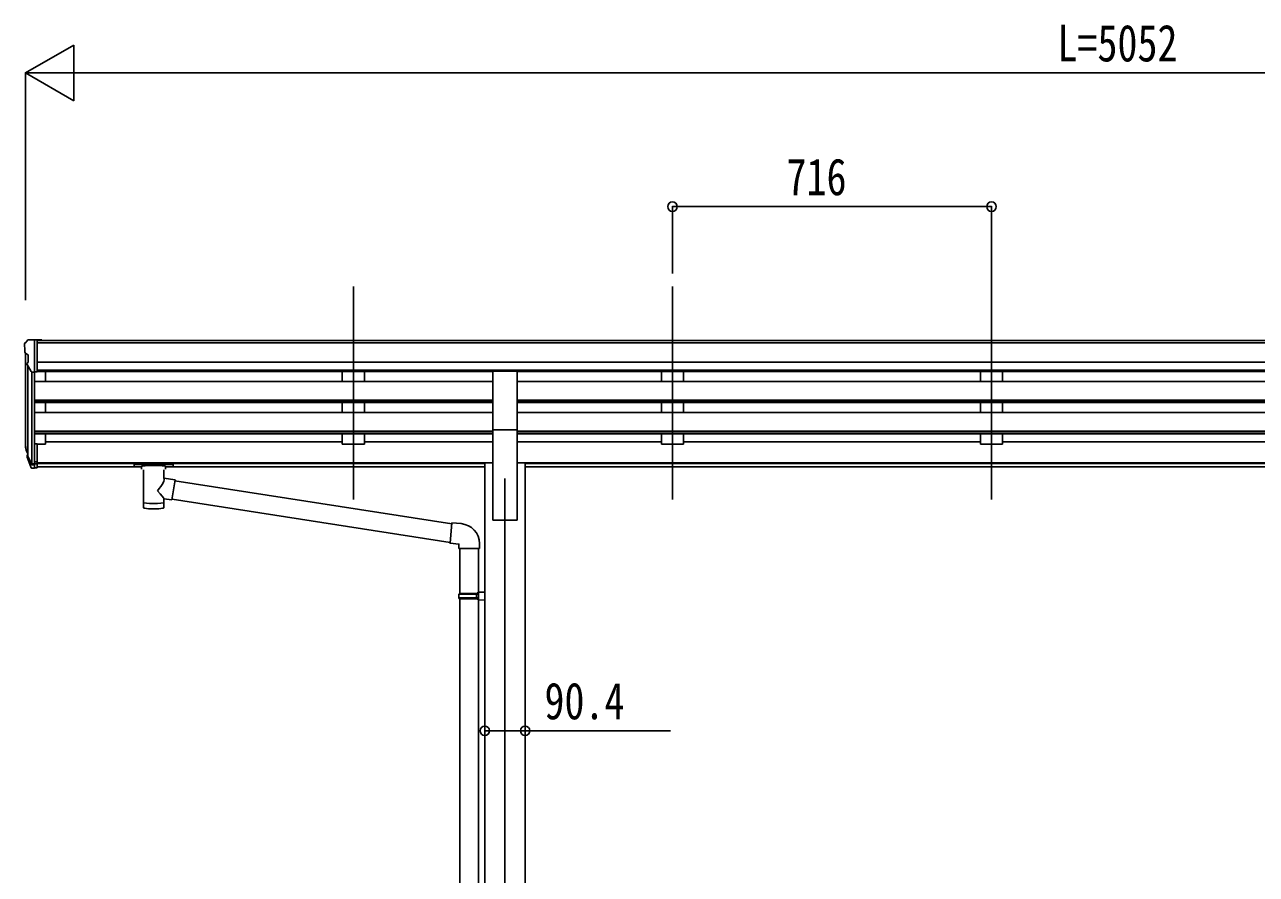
# Model space of a CAD drawing. Units: millimetres, scale not verified. Extents: x -10512 to 10512, y -7425 to 7425.
# Drawn here: x -2462 to 302, y -1935 to -29 of the extents above; entities that cross this region are included whole.
import ezdxf
from ezdxf.enums import TextEntityAlignment as Align

# ---------------------------------------------------------------- set-up
doc = ezdxf.new("R2010")
doc.units = ezdxf.units.MM
doc.header["$LTSCALE"] = 30
for name, color, linetype in [('0-3_YKK_12', 2, 'Continuous'), ('0-4_YKK_13', 4, 'Continuous'), ('0-5_YKK_A1', 4, 'Continuous'), ('0-6_YKK_D', 6, 'Continuous')]:
    doc.layers.add(name, color=color, linetype=linetype)
doc.styles.add('ＭＳ ゴシック', font='')
doc.styles.get('ＭＳ ゴシック').set_extended_font_data('MS Gothic')

msp = doc.modelspace()

# ---------------------------------------------------------------- linework, layer by layer
at = {"layer": '0-3_YKK_12'}
for p, q in [((-1724.05, -616.34), (-1724.05, -1093.86)), ((-1008.05, -616.34), (-1008.05, -1093.86)), ((-292.05, -616.34), (-292.05, -1093.86)), ((-1384.05, -1047.18), (-1384.05, -3790.75))]:
    msp.add_line(p, q, dxfattribs=at)
at = {"layer": '0-4_YKK_13'}
for p, q in [((-2462.05, -745.12), (-2462.05, -745.75)), ((-2455.14, -736.31), (-2459.2, -742.12)), ((-2452.05, -735.75), (-2454.38, -735.89)), ((-2452.05, -735.75), (-2433.55, -735.75)), ((-2440.05, -808.73), (-2440.05, -735.75)), ((-2433.55, -735.75), (-2423.55, -735.83)), ((-2433.55, -807.73), (-2433.55, -735.75)), ((-2423.55, -737.35), (-2423.55, -735.83)), ((-2459.51, -766.93), (-2454.2, -770)), ((-2454.05, -770.26), (-2454.05, -786.54)), ((-2447.67, -806.92), (-2456.67, -791.32)), ((-2440.05, -808.73), (-2445.26, -808.41)), ((-2433.55, -807.73), (-2440.05, -807.73)), ((-1411.55, -938.17), (-1411.55, -806.38)), ((-1411.55, -806.38), (-1356.55, -806.38)), ((-1356.55, -938.17), (-1356.55, -806.38)), ((-1411.55, -938.17), (-1356.55, -938.17)), ((-2458.95, -983.66), (-2455.08, -991.61)), ((-2458.35, -982.28), (-2455.08, -989.34)), ((-2456.64, -994.93), (-2456.3, -999.34)), ((-2440.05, -969.47), (-2440.05, -1024.24)), ((-2433.55, -969.47), (-2440.05, -969.47)), ((-2433.55, -969.47), (-2433.55, -1023.5)), ((-2456.3, -999.34), (-2447.49, -1022.89)), ((-2455.68, -998.77), (-2447.49, -1014.95)), ((-2446.48, -1013.82), (-2454.24, -998.42)), ((-2440.05, -1014.5), (-2445.18, -1014.5)), ((-2440.05, -1016.31), (-2444.89, -1016.31)), ((-2433.55, -1009.6), (-2440.05, -1009.6)), ((-2433.55, -1014.48), (-2440.05, -1014.48)), ((-2216.05, -1014.35), (-2216.05, -1020.1)), ((-2216.05, -1014.54), (-2216.05, -1016.08)), ((-2214.05, -1013.68), (-2131.05, -1013.68)), ((-2214.05, -1015.86), (-2131.05, -1015.86)), ((-2214.05, -1020.77), (-2199.55, -1020.77)), ((-2199.55, -1026.41), (-2199.55, -1019.86)), ((-2145.55, -1026.41), (-2145.55, -1019.86)), ((-2145.55, -1020.77), (-2131.05, -1020.77)), ((-2129.05, -1014.35), (-2129.05, -1020.1)), ((-2440.05, -1024.24), (-2444.89, -1024.24)), ((-2433.55, -1023.5), (-2440.05, -1023.5)), ((-2195.45, -1027.33), (-2195.46, -1112.77)), ((-2149.65, -1046.08), (-2149.65, -1027.33)), ((-2124.43, -1049.98), (-2149.65, -1046.07)), ((-2124.43, -1049.98), (-2131.45, -1095.24)), ((-1503.43, -1148.38), (-2124.74, -1052)), ((-2149.63, -1112.77), (-2149.65, -1092.11)), ((-2149.65, -1092.42), (-2131.45, -1095.24)), ((-1507.1, -1190.32), (-2131.18, -1093.5)), ((-1482.44, -1148.34), (-1503.27, -1146.52)), ((-1487.36, -1204.09), (-1441.36, -1204.09)), ((-1485.25, -1204.09), (-1485.25, -1304.81)), ((-1443.25, -1204.09), (-1443.25, -1302.25)), ((-1441.36, -1204.09), (-1441.36, -1193.17)), ((-1487.25, -1306.81), (-1486.25, -1304.81)), ((-1487.25, -1306.81), (-1443.25, -1306.81)), ((-1487.25, -1306.81), (-1487.25, -1314.81)), ((-1487.25, -1314.81), (-1443.25, -1314.81)), ((-1487.25, -1314.81), (-1486.25, -1316.81)), ((-1486.25, -1304.81), (-1443.25, -1304.81)), ((-1486.25, -1316.81), (-1443.25, -1316.81)), ((-1485.25, -1316.81), (-1485.25, -2080.69)), ((-1447.72, -1306.81), (-1448.15, -1304.81)), ((-1445.25, -1302.31), (-1429.25, -1301.84)), ((-1445.25, -1304.31), (-1445.25, -1302.31)), ((-1445.25, -1304.31), (-1443.25, -1304.31)), ((-1445.25, -1319.31), (-1445.25, -1317.31)), ((-1445.25, -1319.31), (-1429.25, -1319.78)), ((-1443.25, -1319.37), (-1443.25, -2078.13)), ((-1429.25, -1301.84), (-1429.25, -1319.78))]:
    msp.add_line(p, q, dxfattribs=at)
for points in [[(-2216.05, -1014.35), (-2216.01, -1014.15), (-2215.93, -1014.01), (-2215.83, -1013.92), (-2215.73, -1013.86), (-2215.61, -1013.81), (-2215.31, -1013.75), (-2214.82, -1013.7), (-2214.28, -1013.68), (-2214.05, -1013.68)], [(-2216.05, -1020.1), (-2216.01, -1020.3), (-2215.93, -1020.44), (-2215.83, -1020.53), (-2215.73, -1020.59), (-2215.61, -1020.64), (-2215.31, -1020.7), (-2214.82, -1020.74), (-2214.28, -1020.77), (-2214.05, -1020.77)], [(-2131.05, -1013.68), (-2130.69, -1013.69), (-2130.16, -1013.71), (-2129.72, -1013.76), (-2129.41, -1013.84), (-2129.24, -1013.94), (-2129.12, -1014.08), (-2129.05, -1014.26), (-2129.05, -1014.35)], [(-2131.05, -1020.77), (-2130.69, -1020.76), (-2130.16, -1020.74), (-2129.72, -1020.69), (-2129.41, -1020.61), (-2129.24, -1020.51), (-2129.12, -1020.37), (-2129.05, -1020.19), (-2129.05, -1020.1)], [(-1503.27, -1146.52), (-1507.28, -1192.35), (-1487.36, -1194.09), (-1487.36, -1204.09)], [(-1447.72, -1306.81), (-1447.72, -1314.81), (-1448.15, -1316.81)], [(-1445.25, -1317.31), (-1443.25, -1317.31), (-1443.25, -1304.31)]]:
    msp.add_lwpolyline(points, dxfattribs=at)
for centre, radius, start, end in [((-2459.05, -745.12), 3, 93, 180), ((-2260.05, -745.75), 202, 180, 184.94904), ((-2454.32, -736.89), 1, 93.5, 145), ((-2455.14, -762.56), 6.18, 185.7035, 224.99897), ((-2454.35, -770.26), 0.3, 0, 60), ((-2454.08, -789.82), 3, 94.7167, 210), ((-2454.35, -786.54), 0.3, 274.7167, 0), ((-2445.07, -805.42), 3, 210, 266.5), ((-2430.86, -974.54), 29.53, 186.50806, 197.98144), ((-2429.46, -972.78), 30.41, 187.1552, 198.19734), ((-1486.36, -1193.17), 45, 0, 85)]:
    msp.add_arc(centre, radius, start, end, dxfattribs=at)
for centre, major_axis, ratio, start_param, end_param in [((-2371.4, -974.97), (-89.06, 1.43), 0.57596, 6.1962358, 6.3678173), ((-2372.19, -968.3), (87.93, 4.42), 0.541684, 3.0659337, 3.2228513), ((-2455.34, -994.93), (1.3, 0), 0.90356, 1.3700892, 3.347195), ((-2369.42, -978.74), (-89.07, 0), 0.90356, 0.2056023, 0.2515348), ((-2370.13, -974.88), (-88.05, 0), 0.90356, 0.2662965, 0.3003836), ((-2444.89, -1013.6), (-3, 0), 0.90356, 0.5235988, 1.5707963), ((-2445.18, -1013.14), (-1.5, 0), 0.90356, 0.5235988, 1.5707963), ((-2214.05, -1016.08), (2, 0), 0.109601, 1.5707963, 3.1415927), ((-2172.55, -1019.86), (27, 0), 0.070066, 6.2831853, 9.424778), ((-2131.05, -1016.08), (2, 0), 0.109601, 0, 1.5707963), ((-2444.89, -1021.53), (3, 0), 0.90356, 3.6651914, 4.712389), ((-2172.55, -1072.61), (-22.81, -26.62), 0.234429, 1.6855472, 3.1268519), ((-2161.55, -1023.85), (16, 0), 0.361356, 6.2636979, 6.2831853), ((-2170, -1069.97), (20.32, -22.25), 0.045535, 0.0389954, 1.3075346), ((-2172.55, -1100.33), (22.91, 0), 0.122865, 3.1415927, 6.2831853), ((-2172.55, -1112.77), (22.92, 0), 0.101955, 3.1415499, 6.2833984)]:
    msp.add_ellipse(centre, major_axis=major_axis, ratio=ratio, start_param=start_param, end_param=end_param, dxfattribs=at)
at = {"layer": '0-5_YKK_A1'}
for p, q in [((2565.45, -737.35), (-2433.55, -737.35)), ((2565.45, -742.57), (-2433.55, -742.57)), ((-2460.05, -766.32), (-2460.05, -969.1)), ((-2455.08, -794.09), (-2455.08, -995.81)), ((-2440.05, -776.85), (-2440.05, -969.47)), ((2565.45, -786.1), (-2433.55, -786.1)), ((-2446.05, -808.25), (-2446.06, -1014.25)), ((-2440.05, -829.26), (-1411.55, -829.26)), ((2565.45, -803.95), (-2433.55, -803.95)), ((-1411.55, -807.2), (-2433.55, -807.2)), ((-2415.05, -807.2), (-2415.05, -829.26)), ((-1749.05, -807.3), (-1749.05, -829.16)), ((-1699.05, -829.16), (-1749.05, -829.16)), ((-1699.05, -807.3), (-1699.05, -829.16)), ((1488.45, -807.2), (-1356.55, -807.2)), ((1488.45, -829.26), (-1356.55, -829.26)), ((-1033.05, -807.3), (-1033.05, -829.16)), ((-983.05, -829.16), (-1033.05, -829.16)), ((-983.05, -807.3), (-983.05, -829.16)), ((-317.05, -807.3), (-317.05, -829.16)), ((-267.05, -829.16), (-317.05, -829.16)), ((-267.05, -807.3), (-267.05, -829.16)), ((-2440.05, -871.14), (-1411.55, -871.14)), ((-2440.05, -872.63), (-1411.55, -872.63)), ((-2440.05, -876.95), (-1411.55, -876.95)), ((-2415.05, -876.95), (-2415.05, -899.36)), ((-1749.05, -876.95), (-1749.05, -899.27)), ((-1699.05, -899.27), (-1699.05, -876.95)), ((1488.45, -871.14), (-1356.55, -871.14)), ((1488.45, -872.63), (-1356.55, -872.63)), ((1488.45, -876.95), (-1356.55, -876.95)), ((-1033.05, -876.95), (-1033.05, -899.27)), ((-983.05, -899.27), (-983.05, -876.95)), ((-317.05, -876.95), (-317.05, -899.27)), ((-267.05, -899.27), (-267.05, -876.95)), ((-2440.05, -899.36), (-1411.55, -899.36)), ((-1699.05, -899.27), (-1749.05, -899.27)), ((1488.45, -899.36), (-1356.55, -899.36)), ((-983.05, -899.27), (-1033.05, -899.27)), ((-267.05, -899.27), (-317.05, -899.27)), ((-1411.55, -938.17), (-1411.55, -1140.75)), ((-1356.55, -938.17), (-1356.55, -1140.75)), ((-2440.05, -941.24), (-1411.55, -941.24)), ((-2440.05, -942.74), (-1411.55, -942.74)), ((-2440.05, -947.06), (-1411.55, -947.06)), ((-2415.05, -947.06), (-2415.05, -970.1)), ((-2415.05, -965.16), (-1749.05, -965.16)), ((-1749.05, -947.06), (-1749.05, -970.1)), ((-1699.05, -947.06), (-1699.05, -970.1)), ((-1699.05, -965.16), (-1411.55, -965.16)), ((1488.45, -941.24), (-1356.55, -941.24)), ((1488.45, -942.74), (-1356.55, -942.74)), ((1488.45, -947.06), (-1356.55, -947.06)), ((-1356.55, -965.16), (-1033.05, -965.16)), ((-1033.05, -947.06), (-1033.05, -970.1)), ((-983.05, -947.06), (-983.05, -970.1)), ((-983.05, -965.16), (-317.05, -965.16)), ((-317.05, -947.06), (-317.05, -970.1)), ((-267.05, -947.06), (-267.05, -970.1)), ((-267.05, -965.16), (398.95, -965.16)), ((-2415.05, -970.1), (-2433.55, -970.1)), ((-1699.05, -970.1), (-1749.05, -970.1)), ((-983.05, -970.1), (-1033.05, -970.1)), ((-267.05, -970.1), (-317.05, -970.1)), ((-2433.55, -1012.17), (-1429.25, -1012.17)), ((-2433.55, -1013.57), (-1429.25, -1013.57)), ((-2199.55, -1021.26), (-2433.55, -1021.26)), ((-1429.25, -1021.26), (-2145.55, -1021.26)), ((-1429.25, -1011.75), (-1429.25, -2915.75)), ((-1429.25, -1011.75), (-1411.55, -1011.75)), ((-1338.85, -1011.75), (-1356.55, -1011.75)), ((-1338.85, -1011.75), (-1338.85, -2915.75)), ((1470.75, -1012.17), (-1338.85, -1012.17)), ((1470.75, -1013.57), (-1338.85, -1013.57)), ((1470.75, -1021.26), (-1338.85, -1021.26)), ((-1411.55, -1140.75), (-1356.55, -1140.75))]:
    msp.add_line(p, q, dxfattribs=at)
at = {"layer": '0-6_YKK_D'}
for p, q in [((-2460.05, -137.35), (-2351.79, -74.85)), ((-2351.79, -199.85), (-2351.79, -74.85)), ((-2460.05, -646.92), (-2460.05, -136.35)), ((-2460.05, -137.35), (-2351.79, -199.85)), ((-2460.05, -137.35), (-2243.54, -137.35)), ((-2335.05, -137.35), (2466.95, -137.35)), ((-1008.05, -587.45), (-1008.05, -436.35)), ((-1008.05, -437.35), (-292.05, -437.35)), ((-292.05, -615.34), (-292.05, -436.35))]:
    msp.add_line(p, q, dxfattribs=at)
msp.add_lwpolyline([(-1429.25, -1612.9), (-1338.85, -1612.9), (-1012.35, -1612.9)], dxfattribs=at)
for centre in [(-1008.05, -437.35), (-292.05, -437.35), (-1429.25, -1612.9), (-1338.85, -1612.9)]:
    msp.add_circle(centre, 10.62, dxfattribs=at)

# ---------------------------------------------------------------- texts
at = {"layer": '0-6_YKK_D', "style": 'ＭＳ ゴシック', "width": 0.8}
for s, p in [('L=5052', (-144.05, -136.35)), ('716', (-752.05, -436.35)), ('90.4', (-1295.35, -1611.9))]:
    msp.add_text(s, height=82.48, dxfattribs=at).set_placement(p, align=Align.BOTTOM_LEFT)

doc.saveas('drawing.dxf')
